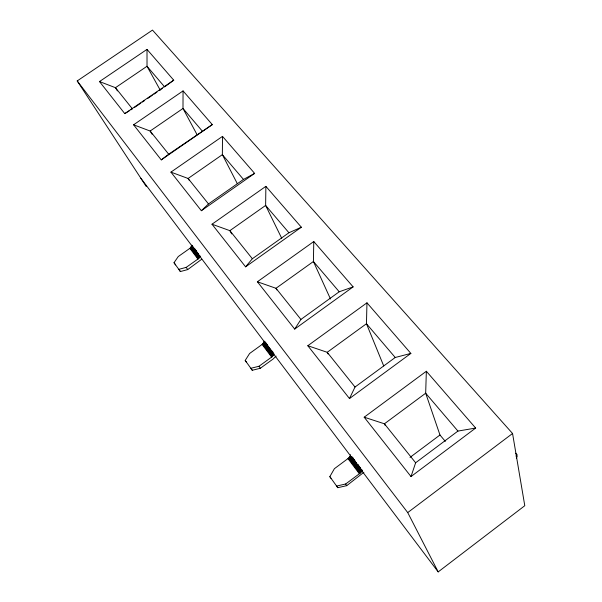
<?xml version="1.0" encoding="UTF-8"?>
<svg xmlns="http://www.w3.org/2000/svg" width="602" height="602" viewBox="0 0 602 602"><rect width="100%" height="100%" fill="white"/><g stroke="black" fill="none" stroke-linecap="round" stroke-linejoin="round"><path stroke-width="0.9" d="M183.053 90.917L212.295 124.614L161.261 159.884L133.591 124.795L183.053 90.917L182.993 108.465L197.087 134.735M175.558 264.918L174.023 262.698L178.252 256.55L190.322 248.024L191.805 245.172L192.881 246.602M363.909 472.254L346.729 485.663L337.782 487.695L336.676 486.04L345.653 483.993L359.883 473.368L361.764 471.17L361.937 469.869M222.499 136.376L254.631 173.391L201.346 210.715L170.93 172.134L222.499 136.376L222.364 154.661L237.338 183.693M265.873 186.349L301.339 227.21L245.601 266.829L211.994 224.215L265.873 186.349L265.632 205.432L281.759 238.377M201.685 259.266L187.711 269.583L180.382 271.547L178.854 269.335L186.214 267.363L198.389 258.74L199.653 257.107L199.826 255.526M313.777 241.537L353.126 286.876L294.694 329.083L257.385 281.774L313.777 241.537L313.416 261.501L330.475 298.961M366.964 302.821L410.865 353.412L349.484 398.554L307.825 345.729L366.964 302.821L366.46 323.733L383.707 365.926M426.351 371.253L475.655 428.06L411.008 476.573L364.187 417.201L426.351 371.253L425.674 393.211L439.972 434.998L445.314 441.379M246.579 362.457L245.202 360.44L249.604 353.494L262.607 344.088L264.353 341.176M276.115 356.128L272.924 359.153L260.335 368.266L252.276 370.275L250.914 368.281L259.003 366.257L272.119 356.738L273.91 353.818M411.008 476.573L415.628 462.78L457.941 431.077L475.655 428.06M330.965 478.334L329.836 476.641L334.396 468.695L348.475 458.212L350.326 456.023L350.477 454.706M349.484 398.554L355.014 387.033L395.228 357.49L410.865 353.412M516.343 458.099L517.178 456.459L516.862 454.6L515.673 453.246M516.027 456.248L516.862 454.6M294.694 329.083L300.917 319.436L339.227 291.782L353.126 286.876M245.601 266.829L252.343 258.74L288.922 232.756L301.339 227.21M201.346 210.715L208.488 203.935L243.479 179.434L254.631 173.391M161.261 159.884L168.695 154.21L212.295 124.614M140.853 178.252L438.188 571.9L524.786 505.703L512.558 433.493L152.494 30.1L77.214 80.931L146.226 186.462M438.188 571.9L407.727 512.588L512.558 433.493M410.022 457.392L439.972 434.998M147.008 49.387L173.737 80.186L164.609 86.899L147.023 66.265L147.008 49.387L99.496 81.563L124.78 113.62L129.362 110.776M124.78 113.62L173.737 80.186M134.72 107.314L140.853 103.123M142.388 102.077L144.683 100.511M147.753 98.412L152.351 95.274M153.886 94.228L156.949 92.136M159.252 90.563L162.314 88.471M130.897 109.827L132.425 108.879L115.464 87.689L99.496 81.563M364.187 417.201L384.43 423.8L415.628 462.78M307.825 345.729L327.217 352.298L355.014 387.033M257.385 281.774L275.994 288.29L300.917 319.436M211.994 224.215L229.874 230.656L252.343 258.74M170.93 172.134L188.117 178.478L208.488 203.935M133.591 124.795L150.146 131.033L168.695 154.21M202.227 131.033L182.993 108.465L150.146 131.033L152.065 134.231M243.479 179.434L222.364 154.661L188.117 178.478L189.058 180.088M288.922 232.756L265.632 205.432L229.874 230.656L231.717 233.915M339.227 291.782L313.416 261.501L275.994 288.29L276.882 289.923M395.228 357.49L366.46 323.733L327.217 352.298L328.067 353.968M457.941 431.077L425.674 393.211L384.43 423.8L385.22 425.501M77.214 80.931L407.727 512.588M272.059 350.966L273.18 352.456M352.117 456.873L353.208 458.318M357.573 464.097L358.664 465.534M194.431 248.393L196.583 251.245M264.872 341.582L267.679 345.3M352.749 457.851L354.932 460.733M358.205 465.068L360.387 467.95M193.964 248.032L198.276 253.743M265.474 342.666L271.096 350.101M352.749 458.16L356.565 463.209M358.205 465.376L362.02 470.425M191.805 245.563L199.894 256.271M264.316 341.552L273.865 354.194M351.034 456.346L361.937 470.779M191.722 245.97L199.811 256.678M264.203 341.966L273.744 354.601M350.326 456.023L361.764 471.17M191.571 246.399L199.653 257.107M264.015 342.387L273.549 355.029M350.086 456.444L361.516 471.592M191.353 246.82L199.428 257.536M263.751 342.824L273.285 355.466M349.77 456.888L361.192 472.036M191.06 247.241L199.134 257.957M263.42 343.26L272.954 355.902M349.393 457.339L360.809 472.487M190.714 247.648L198.788 258.363M263.036 343.682L272.563 356.331M348.957 457.783L360.365 472.931M190.322 248.024L198.389 258.74M262.607 344.088L272.119 356.738M348.475 458.212L359.883 473.368M189.886 248.363L197.945 259.078M262.133 344.457L271.645 357.106M347.964 458.619L359.364 473.774M174.023 262.698L180.382 271.547M245.202 360.44L252.276 370.275M329.836 476.641L337.782 487.695M186.214 267.363L187.711 269.583M259.003 366.257L260.335 368.266M345.653 483.993L346.729 485.663M117.42 90.894L115.464 87.689L147.023 66.265L160.177 90.037"/></g></svg>
